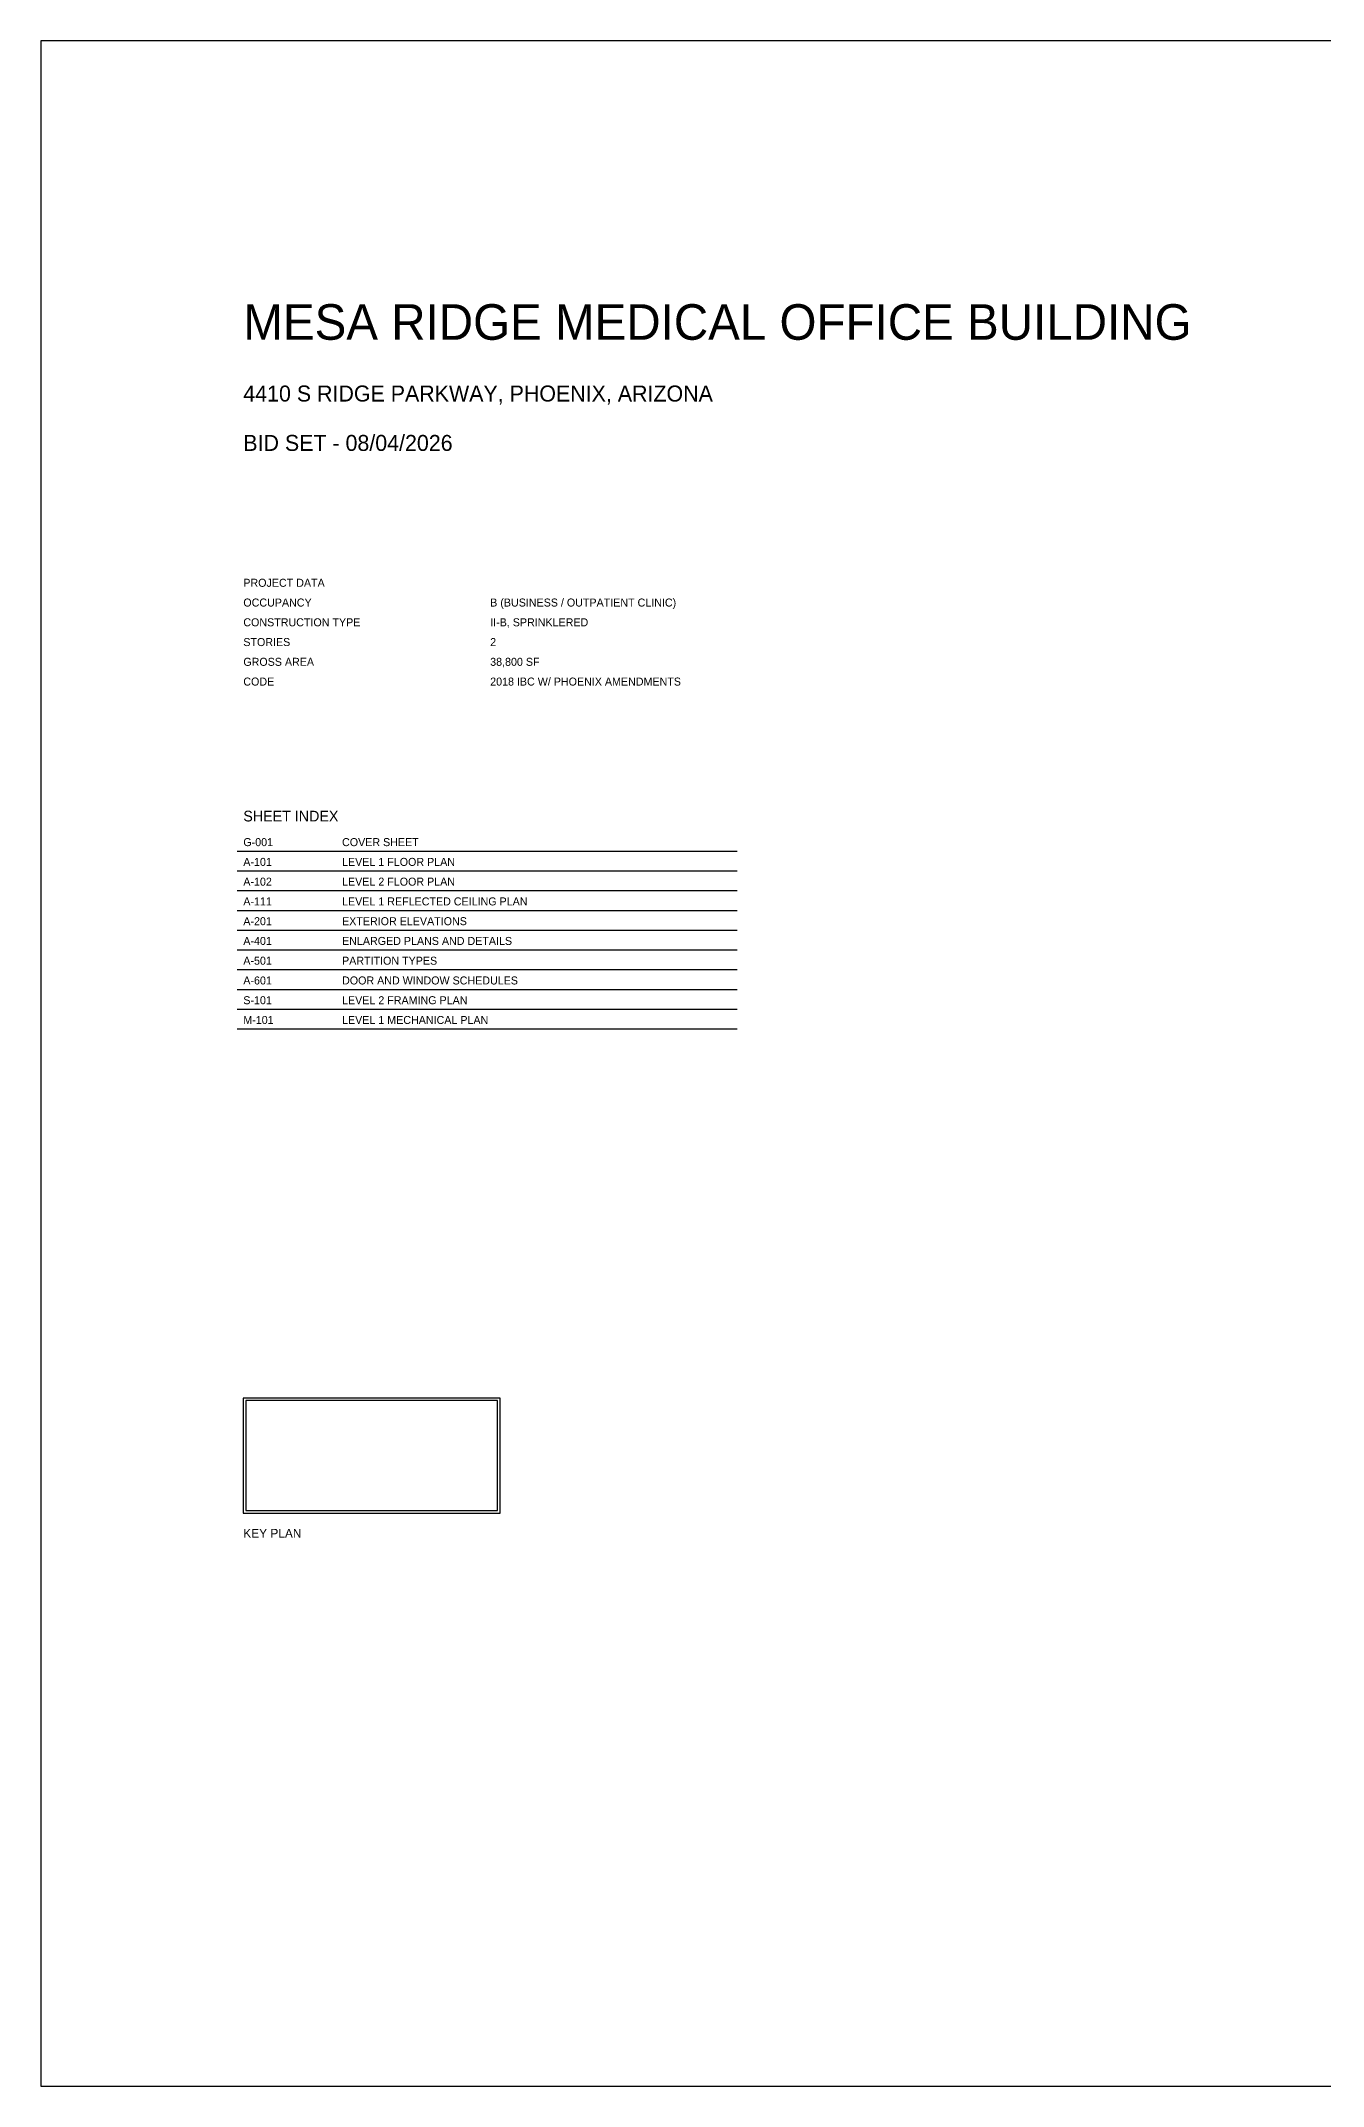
# Model space of a CAD drawing. Header units: inches. Extents: x 0.5 to 35.5, y 0.5 to 23.5.
# Drawn here: x 0.5 to 14.93, y 0.5 to 23.5 of the extents above; entities that cross this region are included whole.
import ezdxf

# ---------------------------------------------------------------- set-up
doc = ezdxf.new("R2010")
doc.units = ezdxf.units.IN
for name, color, linetype in [('G-ANNO-TEXT', 1, 'CONTINUOUS'), ('G-ANNO-TTLB', 3, 'CONTINUOUS'), ('G-MAP', 2, 'CONTINUOUS')]:
    doc.layers.add(name, color=color, linetype=linetype)

msp = doc.modelspace()

# ---------------------------------------------------------------- linework, layer by layer
at = {"layer": 'G-ANNO-TEXT'}
for p, q in [((2.70833, 14.38889), (8.33333, 14.38889)), ((2.70833, 14.16667), (8.33333, 14.16667)), ((2.70833, 13.94444), (8.33333, 13.94444)), ((2.70833, 13.72222), (8.33333, 13.72222)), ((2.70833, 13.5), (8.33333, 13.5)), ((2.70833, 13.27778), (8.33333, 13.27778)), ((2.70833, 13.05556), (8.33333, 13.05556)), ((2.70833, 12.83333), (8.33333, 12.83333)), ((2.70833, 12.61111), (8.33333, 12.61111)), ((2.70833, 12.38889), (8.33333, 12.38889))]:
    msp.add_line(p, q, dxfattribs=at)
at = {"layer": 'G-ANNO-TTLB'}
for p, q in [((35.5, 23.5), (0.5, 23.5)), ((0.5, 23.5), (0.5, 0.5)), ((0.5, 0.5), (35.5, 0.5))]:
    msp.add_line(p, q, dxfattribs=at)
at = {"layer": 'G-MAP'}
for p, q in [((5.66667, 8.23611), (2.77778, 8.23611)), ((2.77778, 8.23611), (2.77778, 6.94444)), ((5.63889, 8.20833), (2.80556, 8.20833)), ((2.80556, 8.20833), (2.80556, 6.97222)), ((5.63889, 6.97222), (5.63889, 8.20833)), ((5.66667, 6.94444), (5.66667, 8.23611)), ((2.77778, 6.94444), (5.66667, 6.94444)), ((2.80556, 6.97222), (5.63889, 6.97222))]:
    msp.add_line(p, q, dxfattribs=at)

# ---------------------------------------------------------------- texts
at = {"layer": 'G-ANNO-TEXT'}
for s, height, p in [('MESA RIDGE MEDICAL OFFICE BUILDING', 0.4, (2.77778, 20.13889)), ('4410 S RIDGE PARKWAY, PHOENIX, ARIZONA', 0.18, (2.77778, 19.44444)), ('BID SET - 08/04/2026', 0.18, (2.77778, 18.88889)), ('PROJECT DATA', 0.09, (2.77778, 17.36111)), ('OCCUPANCY', 0.09, (2.77778, 17.13889)), ('B (BUSINESS / OUTPATIENT CLINIC)', 0.09, (5.55556, 17.13889)), ('CONSTRUCTION TYPE', 0.09, (2.77778, 16.91667)), ('II-B, SPRINKLERED', 0.09, (5.55556, 16.91667)), ('STORIES', 0.09, (2.77778, 16.69444)), ('GROSS AREA', 0.09, (2.77778, 16.47222)), ('38,800 SF', 0.09, (5.55556, 16.47222)), ('2', 0.09, (5.55556, 16.69444)), ('CODE', 0.09, (2.77778, 16.25)), ('2018 IBC W/ PHOENIX AMENDMENTS', 0.09, (5.55556, 16.25)), ('SHEET INDEX', 0.12, (2.77778, 14.72222)), ('G-001', 0.09, (2.77778, 14.44444)), ('COVER SHEET', 0.09, (3.88889, 14.44444)), ('A-101', 0.09, (2.77778, 14.22222)), ('LEVEL 1 FLOOR PLAN', 0.09, (3.88889, 14.22222)), ('A-102', 0.09, (2.77778, 14)), ('LEVEL 2 FLOOR PLAN', 0.09, (3.88889, 14)), ('A-111', 0.09, (2.77778, 13.77778)), ('LEVEL 1 REFLECTED CEILING PLAN', 0.09, (3.88889, 13.77778)), ('A-201', 0.09, (2.77778, 13.55556)), ('EXTERIOR ELEVATIONS', 0.09, (3.88889, 13.55556)), ('A-401', 0.09, (2.77778, 13.33333)), ('ENLARGED PLANS AND DETAILS', 0.09, (3.88889, 13.33333)), ('A-501', 0.09, (2.77778, 13.11111)), ('PARTITION TYPES', 0.09, (3.88889, 13.11111)), ('A-601', 0.09, (2.77778, 12.88889)), ('DOOR AND WINDOW SCHEDULES', 0.09, (3.88889, 12.88889)), ('S-101', 0.09, (2.77778, 12.66667)), ('LEVEL 2 FRAMING PLAN', 0.09, (3.88889, 12.66667)), ('M-101', 0.09, (2.77778, 12.44444)), ('LEVEL 1 MECHANICAL PLAN', 0.09, (3.88889, 12.44444))]:
    msp.add_text(s, height=height, dxfattribs=at).set_placement(p)
at = {"layer": 'G-MAP'}
msp.add_text('KEY PLAN', height=0.1, dxfattribs=at).set_placement((2.77778, 6.66667))

doc.saveas('drawing.dxf')
